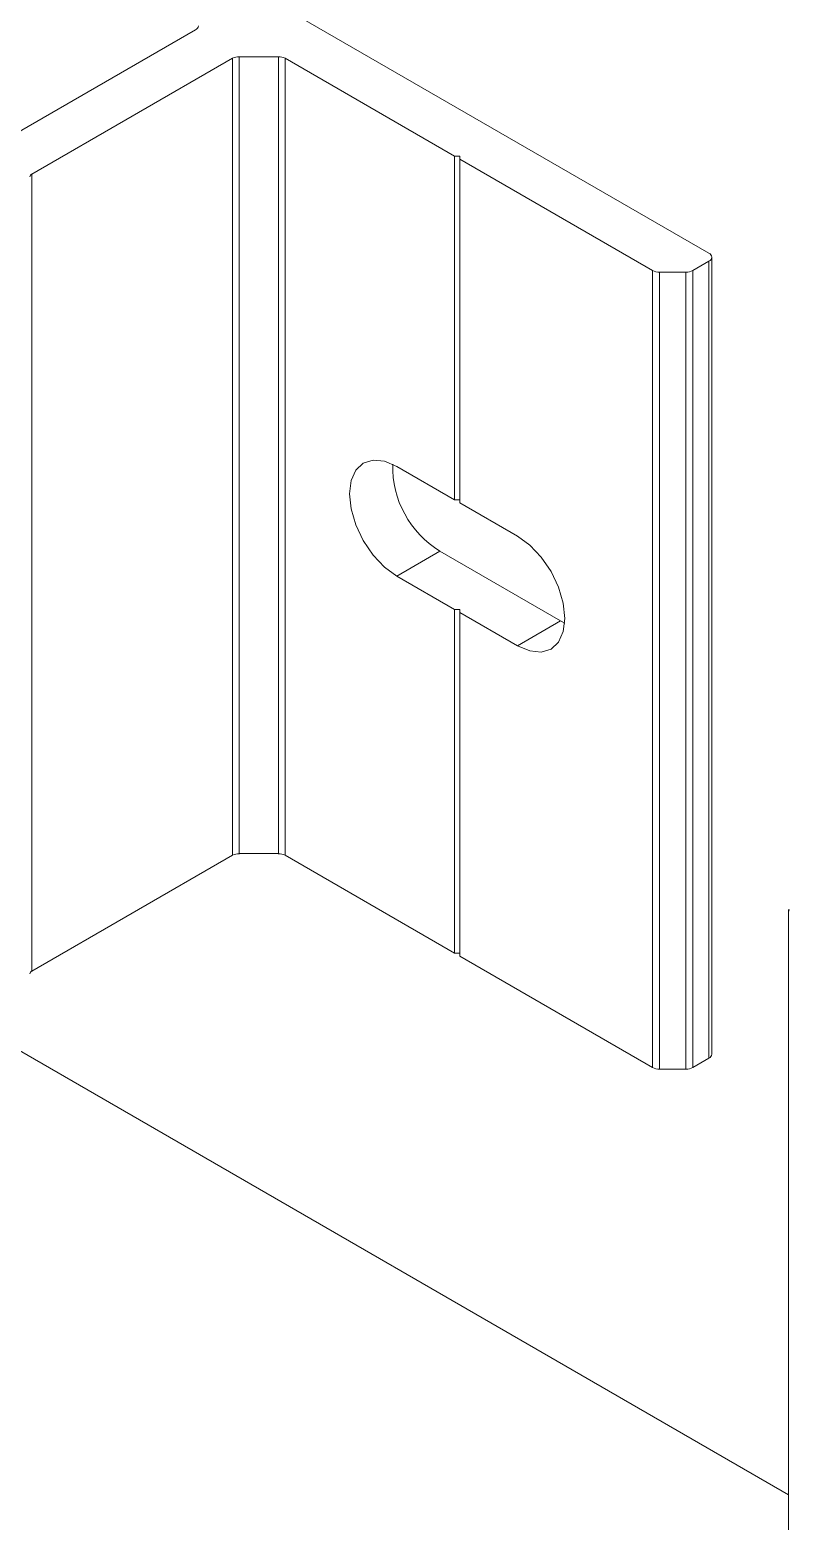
# Model space of a CAD drawing. Header units: millimetres. Extents: x 39 to 459, y 26 to 647.
# Drawn here: x 75.297 to 76.231, y 219.056 to 220.89 of the extents above; entities that cross this region are included whole.
import ezdxf

# ---------------------------------------------------------------- set-up
doc = ezdxf.new("R2010")
doc.units = ezdxf.units.MM
doc.layers.add('ANTET', color=7, linetype='Continuous')

# ---------------------------------------------------------------- blocks, each defined once
blk = doc.blocks.new('Griyaj Montajı')
at = {"color": 7, "linetype": 'Continuous', "lineweight": 15}
for p, q in [((11058.537, 2112.6299), (11059.0872, 2112.3123)), ((11058.4557, 2112.587), (11057.6935, 2112.147)), ((11058.5095, 2112.554), (11058.5575, 2112.554)), ((11058.5095, 2112.554), (11058.5095, 2111.5742)), ((11058.5575, 2112.554), (11058.5575, 2111.5742)), ((11058.501, 2112.552), (11058.2541, 2112.4094)), ((11058.501, 2112.552), (11058.501, 2111.5721)), ((11058.5659, 2112.552), (11058.7743, 2112.4317)), ((11058.5659, 2112.552), (11058.5659, 2111.5721)), ((11058.7806, 2112.4317), (11058.7743, 2112.4317)), ((11058.7743, 2112.4317), (11058.7743, 2112.0092)), ((11058.7806, 2112.4317), (11058.7806, 2112.428)), ((11058.7806, 2112.428), (11059.0179, 2112.2911)), ((11058.7806, 2112.428), (11058.7806, 2112.0055)), ((11058.2541, 2112.4094), (11058.2541, 2111.4295)), ((11059.0673, 2112.2911), (11059.0872, 2112.3025)), ((11059.0872, 2112.3025), (11059.0872, 2111.3227)), ((11059.0907, 2111.3276), (11059.0907, 2112.3074)), ((11059.0179, 2112.2911), (11059.0179, 2111.3112)), ((11059.0264, 2112.289), (11059.0589, 2112.289)), ((11059.0264, 2112.289), (11059.0264, 2111.3092)), ((11059.0589, 2112.289), (11059.0589, 2111.3092)), ((11059.0673, 2112.2911), (11059.0673, 2111.3112)), ((11058.7032, 2112.0502), (11058.7743, 2112.0092)), ((11058.7743, 2112.0092), (11058.7806, 2112.0092)), ((11058.7806, 2112.0055), (11058.8517, 2111.9645)), ((11058.7562, 2111.9461), (11058.7032, 2111.9154)), ((11058.9047, 2111.8603), (11058.7562, 2111.9461)), ((11058.7032, 2111.9154), (11058.7743, 2111.8744)), ((11058.7743, 2111.8744), (11058.7743, 2111.4519)), ((11058.7743, 2111.8744), (11058.7806, 2111.8744)), ((11058.7806, 2111.8708), (11058.7806, 2111.8744)), ((11058.7806, 2111.8708), (11058.7806, 2111.4482)), ((11058.7806, 2111.8708), (11058.8517, 2111.8297)), ((11058.9047, 2111.8603), (11058.8517, 2111.8297)), ((11058.9098, 2111.8577), (11058.9047, 2111.8603)), ((11058.501, 2111.5721), (11058.2541, 2111.4295)), ((11058.5095, 2111.5742), (11058.5575, 2111.5742)), ((11058.5659, 2111.5721), (11058.7743, 2111.4519)), ((11059.185, 2111.5045), (11059.185, 2089.2129)), ((11058.7806, 2111.4519), (11058.7743, 2111.4519)), ((11058.7806, 2111.4482), (11059.0179, 2111.3112)), ((11058.1704, 2111.3718), (11059.185, 2110.786)), ((11059.0264, 2111.3092), (11059.0589, 2111.3092)), ((11059.0673, 2111.3112), (11059.0872, 2111.3227))]:
    blk.add_line(p, q, dxfattribs=at)
at = {"color": 7, "linetype": 'Continuous', "lineweight": 15, "flags": 128}
for points in [[(11058.7032, 2112.0502), (11058.6881, 2112.0566), (11058.674, 2112.058), (11058.6619, 2112.0543), (11058.6527, 2112.0457), (11058.6469, 2112.0328), (11058.6449, 2112.0165), (11058.6469, 2111.9979), (11058.6527, 2111.9783), (11058.6619, 2111.959), (11058.674, 2111.9413), (11058.6881, 2111.9265), (11058.7032, 2111.9154)], [(11058.8517, 2111.8297), (11058.8668, 2111.8233), (11058.8809, 2111.8219), (11058.8929, 2111.8256), (11058.9022, 2111.8342), (11058.908, 2111.8471), (11058.91, 2111.8634), (11058.908, 2111.882), (11058.9022, 2111.9016), (11058.8929, 2111.9209), (11058.8809, 2111.9386), (11058.8668, 2111.9534), (11058.8517, 2111.9645)]]:
    blk.add_lwpolyline(points, dxfattribs=at)
at = {"color": 7, "linetype": 'Continuous', "lineweight": 15}
for centre, radius, start, end in [((11058.4532, 2112.5925), 0.00604, 294.3826, 354.2988), ((11058.5092, 2112.5367), 0.0173, 88.8593, 118.0361), ((11058.5578, 2112.5367), 0.0173, 61.9606, 91.1506), ((11058.2556, 2112.406), 0.00377, 114.3528, 174.3428), ((11059.0853, 2112.3074), 0.00524, 290.7827, 69.2173), ((11059.026, 2112.3064), 0.0173, 241.9577, 271.1508), ((11059.0592, 2112.3064), 0.0173, 268.8549, 298.0405), ((11058.82, 2112.05), 0.1219, 178.639, 238.4693), ((11058.5092, 2111.5568), 0.0173, 88.8593, 118.0361), ((11058.5578, 2111.5568), 0.0173, 61.9606, 91.1506), ((11059.1864, 2111.5045), 0.00131, 110.8122, 249.1878), ((11058.2556, 2111.4261), 0.00377, 114.3528, 174.3428), ((11059.0847, 2111.3282), 0.00603, 294.374, 354.3074), ((11059.026, 2111.3265), 0.0173, 241.9577, 271.1508), ((11059.0592, 2111.3265), 0.0173, 268.8549, 298.0405)]:
    blk.add_arc(centre, radius, start, end, dxfattribs=at)

msp = doc.modelspace()

# ---------------------------------------------------------------- block references
at = {"layer": 'ANTET', "color": 0}
msp.add_blockref('Griyaj Montajı', (-10982.9547, -1891.697), dxfattribs=at)

doc.saveas('drawing.dxf')
